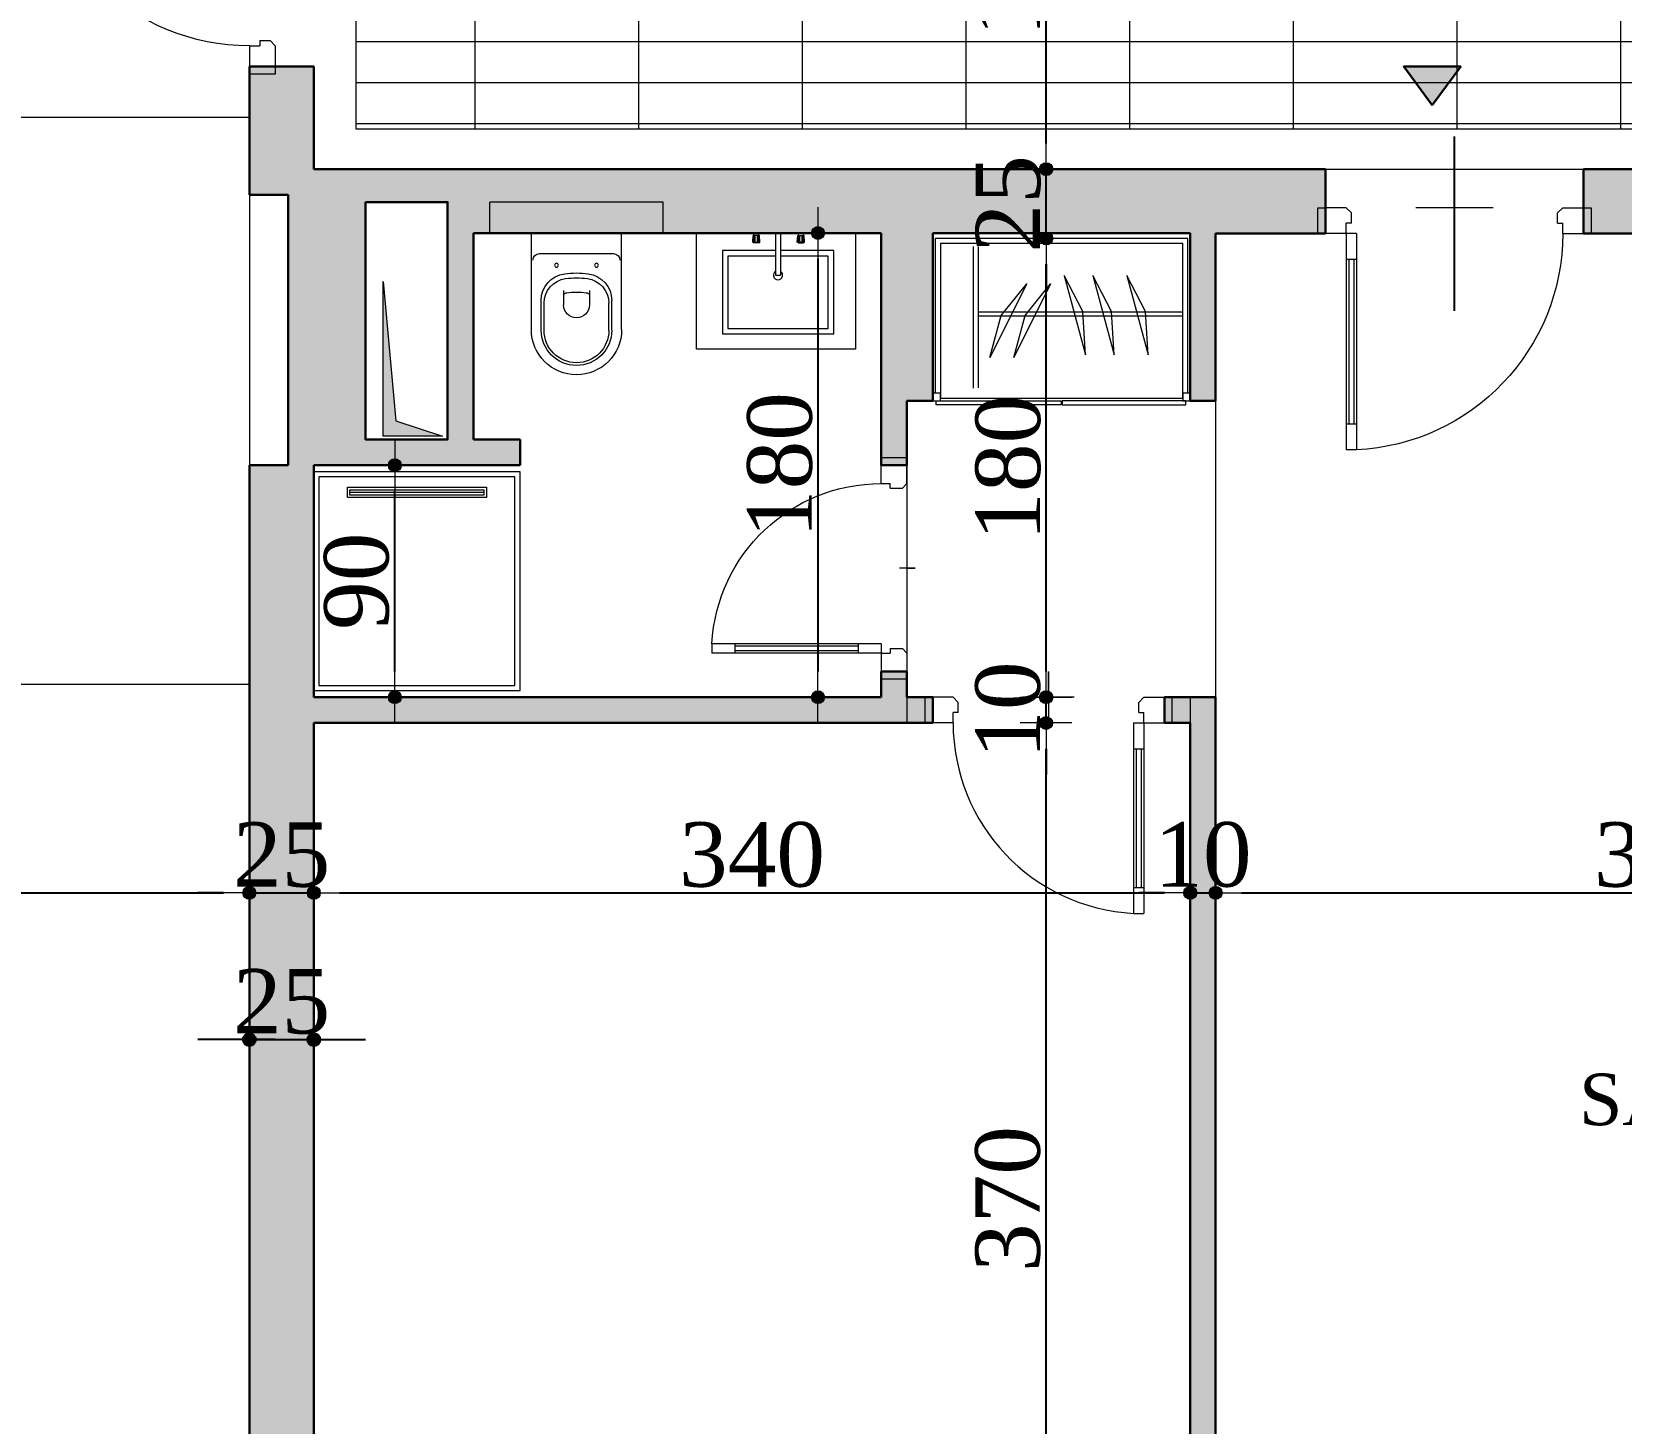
# Model space of a CAD drawing. Header units: metres. Extents: x 0 to 4415, y 1197 to 2590.
# Drawn here: x 1903.27 to 1909.43, y 1314.74 to 1320.14 of the extents above; entities that cross this region are included whole.
import ezdxf

# ---------------------------------------------------------------- set-up
doc = ezdxf.new("R2010")
doc.units = ezdxf.units.M
doc.linetypes.add('CACHE2', pattern=[4.7625, 3.175, -1.5875])
doc.linetypes.add('CONTINU', pattern=[0])
doc.layers.get('DEFPOINTS').update_dxf_attribs({"lineweight": 5})
for name, color, linetype, lineweight in [('00-cot-ext 2', 7, 'Continuous', 13), ('00-cote', 7, 'CONTINU', 20), ('00-Menuiserie', 152, 'CONTINU', 5), ('00-MUR', 7, 'Continuous', 30), ('00-texte', 7, 'Continuous', 13), ('caché', 20, 'CACHE2', 13), ('gris', 251, 'Continuous', 9), ('MENUISERIE', 152, 'Continuous', 13), ('P_SANI', 145, 'Continuous', 13), ('text apt', 244, 'Continuous', 30), ('vue', 7, 'Continuous', 5)]:
    doc.layers.add(name, color=color, linetype=linetype, lineweight=lineweight)
doc.layers.add('gaines', color=90, linetype='Continuous')
doc.styles.add('style1', font='romantic.ttf')
doc.styles.add('WALIDcotat', font='times.ttf')
doc.dimstyles.new('walid 100', dxfattribs={"dimscale": 0, "dimtxt": 0.25, "dimasz": 0.1, "dimexe": 1.25, "dimexo": 0.625, "dimgap": 0.02, "dimtad": 1, "dimdec": 0, "dimlfac": 100, "dimrnd": 5, "dimtxsty": 'WALIDcotat', "dimblk": 'COTE', "dimcen": 2.5, "dimse1": 1, "dimse2": 1, "dimclrd": 256, "dimclrt": 256, "dimadec": 0, "dimazin": 0, "dimtfac": 1, "dimtdec": 0, "dimtix": 1, "dimtmove": 2, "dimatfit": 3, "dimldrblk": 'COTE', "dimfxl": 1.25, "dimarcsym": 0})

# ---------------------------------------------------------------- blocks, each defined once
blk = doc.blocks.new('wc01')
for p, q in [((-0.3365, 0), (0.3365, 0)), ((0.3365, -0.12), (0.3365, 0)), ((-0.3365, -0.12), (-0.3365, 0)), ((-0.3365, -0.12), (0.3365, -0.12)), ((-0.175, -0.495), (-0.175, -0.12)), ((0.175, -0.495), (0.175, -0.12)), ((0.1434, -0.2), (-0.1434, -0.2)), ((-0.05, -0.3432), (-0.05, -0.3991)), ((0.05, -0.3432), (0.05, -0.3991)), ((-0.137, -0.497), (-0.137, -0.3821)), ((-0.1257, -0.4977), (-0.1257, -0.3923)), ((0.1257, -0.4977), (0.1257, -0.3923)), ((0.137, -0.497), (0.137, -0.3821))]:
    blk.add_line(p, q)
for centre in [(-0.0775, -0.245), (0.0775, -0.245)]:
    blk.add_circle(centre, 0.0075)
for centre, radius, start, end in [((-0.1434, -0.225), 0.025, 90.00005, 180.00005), ((0.1434, -0.225), 0.025, 0.00005, 90.00005), ((-0.032, -0.3821), 0.105, 97.50502, 180.00005), ((-0.0294, -0.3923), 0.0963, 97.50502, 180.00005), ((0, -0.625), 0.35, 90.00005, 97.50502), ((0, -0.6152), 0.3211, 90.00005, 97.50502), ((0, -0.625), 0.35, 82.49508, 90.00005), ((0, -0.6152), 0.3211, 82.49508, 90.00005), ((0.0294, -0.3923), 0.0963, 0.00005, 82.49508), ((0.032, -0.3821), 0.105, 0.00005, 82.49508), ((-0.035, -0.3715), 0.02, 97.8622, 138.59043), ((0, -0.625), 0.2759, 90.00005, 97.8622), ((0, -0.625), 0.2759, 82.1379, 90.00005), ((0.035, -0.3715), 0.02, 41.40967, 82.1379), ((0, -0.3991), 0.05, 180.00005, 270.00005), ((0, -0.3991), 0.05, 270.00005, 0.00005), ((0, -0.495), 0.175, 180.00005, 0.00005), ((0, -0.497), 0.137, 180.00005, 270.00005), ((0, -0.4977), 0.1257, 180.00005, 270.00005), ((0, -0.497), 0.137, 270.00005, 0.00005), ((0, -0.4977), 0.1257, 270.00005, 0.00005)]:
    blk.add_arc(centre, radius, start, end)
blk = doc.blocks.new('COTE')
at = {"ltscale": 0.05}
h = blk.add_hatch(color=256, dxfattribs=at)
edge = h.paths.add_edge_path()
edge.add_arc((0, 0), 0.25, 0, 360)
for p, q in [((0, -1), (0, 1)), ((1, 0), (-1, 0))]:
    blk.add_line(p, q)
blk.add_circle((0, 0), 0.25)
blk = doc.blocks.new('*D52')
at = {"lineweight": -2, "transparency": 16777216}
for p, q in [((1904.0123, 1316.2321), (1903.9123, 1316.2321)), ((1904.1123, 1316.2321), (1904.3623, 1316.2321)), ((1904.4623, 1316.2321), (1904.5623, 1316.2321))]:
    blk.add_line(p, q, dxfattribs=at)
at = {"layer": 'DEFPOINTS', "color": 0, "transparency": 16777216}
for p in [(1904.1123, 1317.6099), (1904.3623, 1316.2321), (1904.3623, 1313.7666)]:
    blk.add_point(p, dxfattribs=at)
at = {"lineweight": -2, "transparency": 16777216, "xscale": 0.1, "yscale": 0.1, "zscale": 0.1}
for p, rotation in [((1904.1123, 1316.2321), 359.9999999969646), ((1904.3623, 1316.2321), 179.9999999969646)]:
    blk.add_blockref('COTE', p, dxfattribs=dict(at, rotation=rotation))
at = {"transparency": 16777216, "insert": (1904.2373, 1316.3793), "char_height": 0.25, "attachment_point": 5, "rotation": 360, "style": 'WALIDcotat'}
blk.add_mtext('25', dxfattribs=at)
blk = doc.blocks.new('p100execu')
at = {"layer": 'DEFPOINTS'}
for p, q in [((0.53, 0), (0.53, 0.1)), ((0.53, 0.1), (0.53, -0.1)), ((0.38, 0), (0.68, 0))]:
    blk.add_line(p, q, dxfattribs=at)
at = {"layer": 'MENUISERIE'}
for p, q in [((0.11, 0), (0.03, 0)), ((0.13, -0.02), (0.11, 0)), ((0.93, -0.02), (0.95, 0)), ((0.95, 0), (1.03, 0)), ((0.11, -0.1), (0.11, -0.06)), ((0.13, -0.06), (0.11, -0.06)), ((0.13, -0.06), (0.13, -0.02)), ((0.93, -0.06), (0.93, -0.02)), ((0.93, -0.06), (0.95, -0.06)), ((0.95, -0.1), (0.95, -0.06)), ((0.11, -0.1), (0.03, -0.1)), ((0.91, -0.1), (1.03, -0.1)), ((0.91, -0.1), (0.91, -0.939)), ((0.95, -0.1), (0.95, -0.939)), ((0.91, -0.2), (0.95, -0.2)), ((0.92, -0.2), (0.92, -0.839)), ((0.94, -0.2), (0.94, -0.839)), ((0.91, -0.839), (0.95, -0.839)), ((0.91, -0.939), (0.95, -0.939))]:
    blk.add_line(p, q, dxfattribs=at)
for points in [[(0.03, -0.1), (0.03, 0), (0, 0), (0, -0.1)], [(1.06, -0.1), (1.06, 0), (1.03, 0), (1.03, -0.1)]]:
    blk.add_lwpolyline(points, close=True, dxfattribs=at)
blk.add_arc((0.95, -0.1), 0.84, 180, 267.2706, dxfattribs=at)
blk = doc.blocks.new('*D53')
at = {"layer": '00-cote', "lineweight": -2, "transparency": 16777216}
for p, q in [((1904.0123, 1316.2321), (1903.9123, 1316.2321)), ((1904.1123, 1316.2321), (1904.3623, 1316.2321)), ((1904.4623, 1316.2321), (1904.5623, 1316.2321))]:
    blk.add_line(p, q, dxfattribs=at)
at = {"layer": 'DEFPOINTS', "color": 0, "transparency": 16777216}
for p in [(1904.1123, 1317.6099), (1904.3623, 1316.2321), (1904.3623, 1313.7666)]:
    blk.add_point(p, dxfattribs=at)
at = {"layer": '00-cote', "lineweight": -2, "transparency": 16777216, "xscale": 0.1, "yscale": 0.1, "zscale": 0.1}
for p, rotation in [((1904.1123, 1316.2321), 359.9999999969646), ((1904.3623, 1316.2321), 179.9999999969646)]:
    blk.add_blockref('COTE', p, dxfattribs=dict(at, rotation=rotation))
at = {"layer": '00-cote', "transparency": 16777216, "insert": (1904.2373, 1316.3793), "char_height": 0.25, "attachment_point": 5, "rotation": 360, "style": 'WALIDcotat'}
blk.add_mtext('25', dxfattribs=at)
blk = doc.blocks.new('Lav. main 1')
at = {"ltscale": 3.5}
for p, q in [((-0.1365, 0.0871), (-0.1338, 0.1214)), ((-0.1365, 0.0871), (-0.13, 0.0824)), ((-0.1365, 0.0871), (-0.0975, 0.0871)), ((-0.1003, 0.1214), (-0.1338, 0.1214)), ((-0.13, 0.0871), (-0.13, 0.1357)), ((-0.1235, 0.0885), (-0.1235, 0.1214)), ((-0.1235, 0.0871), (-0.1235, 0.1214)), ((-0.1105, 0.0871), (-0.1105, 0.1214)), ((-0.104, 0.0871), (-0.104, 0.1357)), ((-0.104, 0.0824), (-0.0975, 0.0871)), ((-0.0975, 0.0871), (-0.1003, 0.1214)), ((-0.013, 0.1351), (-0.013, -0.091)), ((-0.013, 0.1351), (0.013, 0.1351)), ((0.013, 0.1351), (0.013, -0.091)), ((0.1039, 0.0871), (0.1066, 0.1214)), ((0.1429, 0.0871), (0.1039, 0.0871)), ((0.1104, 0.0824), (0.1039, 0.0871)), ((0.1066, 0.1214), (0.1402, 0.1214)), ((0.1104, 0.0871), (0.1104, 0.1357)), ((0.1169, 0.0871), (0.1169, 0.1214)), ((0.1299, 0.0885), (0.1299, 0.1214)), ((0.1299, 0.0871), (0.1299, 0.1214)), ((0.1364, 0.0871), (0.1364, 0.1357)), ((0.1429, 0.0871), (0.1364, 0.0824)), ((0.1429, 0.0871), (0.1402, 0.1214)), ((-0.104, 0.0824), (-0.13, 0.0824)), ((0.1104, 0.0824), (0.1364, 0.0824)), ((-0.013, -0.091), (0.013, -0.091))]:
    blk.add_line(p, q, dxfattribs=at)
for points in [[(-0.013, 0.0415), (-0.3, 0.0415), (-0.3, -0.4085), (0.3, -0.4085), (0.3, 0.0415), (0.013, 0.0415)], [(-0.013, 0.0115), (-0.27, 0.0115), (-0.27, -0.3785), (0.27, -0.3785), (0.27, 0.0115), (0.013, 0.0115)]]:
    blk.add_lwpolyline(points, dxfattribs=at)
blk.add_arc((0, -0.091), 0.0248, 121.57073, 58.42927, dxfattribs=at)
blk = doc.blocks.new('p80execu')
at = {"layer": '00-Menuiserie'}
for p, q in [((0.1011, 0), (0.03, 0)), ((0.1189, -0.0178), (0.1011, 0)), ((0.7411, -0.0178), (0.7589, 0)), ((0.7589, 0), (0.83, 0)), ((0.1189, -0.0644), (0.1189, -0.0178)), ((0.7411, -0.0644), (0.7411, -0.0178)), ((0.1367, -0.1), (0.03, -0.1)), ((0.1011, -0.1), (0.1011, -0.0644)), ((0.1189, -0.0644), (0.1011, -0.0644)), ((0.1011, -0.1), (0.1011, -0.7568)), ((0.1367, -0.1), (0.1367, -0.7568)), ((0.7411, -0.0644), (0.7589, -0.0644)), ((0.7589, -0.1), (0.7589, -0.0644)), ((0.7589, -0.1), (0.83, -0.1)), ((0.1367, -0.1889), (0.1011, -0.1889)), ((0.11, -0.1889), (0.11, -0.6679)), ((0.1278, -0.1889), (0.1278, -0.6679)), ((0.1367, -0.6679), (0.1011, -0.6679)), ((0.1367, -0.7568), (0.1011, -0.7568))]:
    blk.add_line(p, q, dxfattribs=at)
for points in [[(0.03, 0), (0, 0), (0, -0.1), (0.03, -0.1)], [(0.86, 0), (0.83, 0), (0.83, -0.1), (0.86, -0.1)]]:
    blk.add_lwpolyline(points, close=True, dxfattribs=at)
blk.add_arc((0.1011, -0.1), 0.6578, 273.09858, 360, dxfattribs=at)
at = {"layer": 'DEFPOINTS'}
for p, q in [((0.83, 0), (0.03, 0)), ((0.43, 0), (0.43, 0.0323)), ((0.43, 0.0323), (0.43, -0.0293))]:
    blk.add_line(p, q, dxfattribs=at)
blk = doc.blocks.new('p90execu')
at = {"layer": '00-Menuiserie'}
for p, q in [((0, 0.85), (0, 0.93)), ((0.1, 0.81), (0.1, 0.93)), ((0.02, 0.83), (0, 0.85)), ((0.06, 0.83), (0.02, 0.83)), ((0.1, 0.85), (0.06, 0.85)), ((0.06, 0.83), (0.06, 0.85)), ((0.1, 0.85), (0.8389, 0.85)), ((0.1, 0.81), (0.8389, 0.81)), ((0.2, 0.81), (0.2, 0.85)), ((0.2, 0.84), (0.7389, 0.84)), ((0.2, 0.82), (0.7389, 0.82)), ((0.7389, 0.81), (0.7389, 0.85)), ((0.8389, 0.81), (0.8389, 0.85)), ((0.02, 0.13), (0, 0.11)), ((0.06, 0.13), (0.02, 0.13)), ((0.06, 0.13), (0.06, 0.11)), ((0, 0.11), (0, 0.03)), ((0.1, 0.11), (0.06, 0.11)), ((0.1, 0.11), (0.1, 0.03))]:
    blk.add_line(p, q, dxfattribs=at)
for points in [[(0.1, 0.96), (0, 0.96), (0, 0.93), (0.1, 0.93)], [(0.1, 0.03), (0, 0.03), (0, 0), (0.1, 0)]]:
    blk.add_lwpolyline(points, close=True, dxfattribs=at)
blk.add_arc((0.1, 0.85), 0.74, 270, 356.90142, dxfattribs=at)
at = {"layer": 'DEFPOINTS'}
for p, q in [((0, 1.03), (0.1, 1.03)), ((0, 0.58), (0, 0.38)), ((0, 0.48), (-0.1, 0.48)), ((-0.1, 0.48), (0.1, 0.48)), ((0, -0.07), (0.1, -0.07))]:
    blk.add_line(p, q, dxfattribs=at)
blk = doc.blocks.new('A$C5FAD17AD')
at = {"layer": '00-Menuiserie'}
for p, q in [((0.7434, 0.0257), (0.7434, 0.5743)), ((0.7634, 0.025), (0.7634, 0.575)), ((0.0845, 0.4461), (0.0948, 0.2778)), ((0.1671, 0.1375), (0.0845, 0.4461)), ((0.2993, 0.1375), (0.2166, 0.4461)), ((0.2166, 0.4461), (0.227, 0.2778)), ((0.4106, 0.1375), (0.3279, 0.4461)), ((0.3279, 0.4461), (0.3382, 0.2778)), ((0.4627, 0.1705), (0.6057, 0.4562)), ((0.5552, 0.1705), (0.6982, 0.4562)), ((0.6057, 0.4562), (0.5617, 0.2934)), ((0.6982, 0.4562), (0.6543, 0.2934)), ((-0.05, 0.2958), (0.7434, 0.2958)), ((-0.05, 0.2806), (0.7434, 0.2806)), ((0.0948, 0.2778), (0.1671, 0.1375)), ((0.227, 0.2778), (0.2993, 0.1375)), ((0.3382, 0.2778), (0.4106, 0.1375)), ((0.5617, 0.2934), (0.4627, 0.1705)), ((0.6543, 0.2934), (0.5552, 0.1705)), ((0.7434, 0), (0.7434, 0.0007))]:
    blk.add_line(p, q, dxfattribs=at)
blk = doc.blocks.new('A$C55E652EC')
at = {"layer": 'MENUISERIE'}
for points in [[(-0.468, 0.5607), (-0.498, 0.5607), (-0.498, 0.5907), (-0.468, 0.5907)], [(-0.4845, 0.5907), (0, 0.5907), (0, 0.6057), (-0.4845, 0.6057)], [(-0.468, 0.5807), (0.472, 0.5807), (0.472, -0.0193), (-0.468, -0.0193)], [(0.484, 0.5907), (0.004, 0.5907), (0.004, 0.6057), (0.484, 0.6057)], [(0.502, 0.5607), (0.472, 0.5607), (0.472, 0.5907), (0.502, 0.5907)]]:
    blk.add_lwpolyline(points, close=True, dxfattribs=at)
blk.add_lwpolyline([(0.492, 0.5583), (0.492, 0.5583), (0.492, -0.0393), (-0.488, -0.0393), (-0.488, 0.5607)], dxfattribs=at)
at = {"layer": 'MENUISERIE', "xscale": -1}
blk.add_blockref('A$C5FAD17AD', (0.422, -0.0336), dxfattribs=at)
blk = doc.blocks.new('*D63')
at = {"layer": '00-cot-ext 2', "lineweight": -2, "transparency": 16777216}
blk.add_line((1906.3181, 1319.2621), (1906.3181, 1317.661), dxfattribs=at)
at = {"layer": 'DEFPOINTS', "color": 0, "transparency": 16777216}
for p in [(1906.5632, 1319.3621), (1906.3181, 1317.561), (1906.5632, 1317.561)]:
    blk.add_point(p, dxfattribs=at)
at = {"layer": '00-cot-ext 2', "lineweight": -2, "transparency": 16777216, "xscale": 0.1, "yscale": 0.1, "zscale": 0.1}
for p, rotation in [((1906.3181, 1319.3621), 90), ((1906.3181, 1317.561), 270)]:
    blk.add_blockref('COTE', p, dxfattribs=dict(at, rotation=rotation))
at = {"layer": '00-cot-ext 2', "transparency": 16777216, "insert": (1906.1709, 1318.4616), "char_height": 0.25, "attachment_point": 5, "rotation": 90, "style": 'WALIDcotat'}
blk.add_mtext('180', dxfattribs=at)
blk = doc.blocks.new('*D64')
at = {"layer": '00-cot-ext 2', "lineweight": -2, "transparency": 16777216}
blk.add_line((1904.6765, 1317.661), (1904.6765, 1318.361), dxfattribs=at)
at = {"layer": 'DEFPOINTS', "color": 0, "transparency": 16777216}
for p in [(1904.3623, 1318.461), (1904.6765, 1318.461), (1904.3623, 1317.561)]:
    blk.add_point(p, dxfattribs=at)
at = {"layer": '00-cot-ext 2', "lineweight": -2, "transparency": 16777216, "xscale": 0.1, "yscale": 0.1, "zscale": 0.1}
for p, rotation in [((1904.6765, 1318.461), 90), ((1904.6765, 1317.561), 270)]:
    blk.add_blockref('COTE', p, dxfattribs=dict(at, rotation=rotation))
at = {"layer": '00-cot-ext 2', "transparency": 16777216, "insert": (1904.529, 1318.011), "char_height": 0.25, "attachment_point": 5, "rotation": 90, "style": 'WALIDcotat'}
blk.add_mtext('90', dxfattribs=at)
blk = doc.blocks.new('*D329')
at = {"layer": '00-cote', "lineweight": -2, "ltscale": 0.1, "transparency": 16777216}
blk.add_line((1898.197, 1316.8018), (1904.0123, 1316.8018), dxfattribs=at)
at = {"layer": 'DEFPOINTS', "color": 0, "ltscale": 0.1, "transparency": 16777216}
for p in [(1898.097, 1317.6099), (1904.1123, 1317.6099), (1904.1123, 1316.8018)]:
    blk.add_point(p, dxfattribs=at)
at = {"layer": '00-cote', "lineweight": -2, "ltscale": 0.1, "transparency": 16777216, "xscale": 0.1, "yscale": 0.1, "zscale": 0.1, "rotation": 180}
blk.add_blockref('COTE', (1898.097, 1316.8018), dxfattribs=at)
at = {"layer": '00-cote', "lineweight": -2, "ltscale": 0.1, "transparency": 16777216, "xscale": 0.1, "yscale": 0.1, "zscale": 0.1}
blk.add_blockref('COTE', (1904.1123, 1316.8018), dxfattribs=at)
at = {"layer": '00-cote', "ltscale": 0.1, "transparency": 16777216, "insert": (1901.1047, 1316.949), "char_height": 0.25, "attachment_point": 5, "style": 'WALIDcotat'}
blk.add_mtext('600', dxfattribs=at)
blk = doc.blocks.new('*D330')
at = {"layer": '00-cote', "lineweight": -2, "ltscale": 0.1, "transparency": 16777216}
for p, q in [((1904.0123, 1316.8018), (1903.9123, 1316.8018)), ((1904.1123, 1316.8018), (1904.3623, 1316.8018)), ((1904.4623, 1316.8018), (1904.5623, 1316.8018))]:
    blk.add_line(p, q, dxfattribs=at)
at = {"layer": 'DEFPOINTS', "color": 0, "ltscale": 0.1, "transparency": 16777216}
for p in [(1904.1123, 1317.6099), (1904.3623, 1317.461), (1904.3623, 1316.8018)]:
    blk.add_point(p, dxfattribs=at)
at = {"layer": '00-cote', "lineweight": -2, "ltscale": 0.1, "transparency": 16777216, "xscale": 0.1, "yscale": 0.1, "zscale": 0.1}
blk.add_blockref('COTE', (1904.1123, 1316.8018), dxfattribs=at)
at = {"layer": '00-cote', "lineweight": -2, "ltscale": 0.1, "transparency": 16777216, "xscale": 0.1, "yscale": 0.1, "zscale": 0.1, "rotation": 180}
blk.add_blockref('COTE', (1904.3623, 1316.8018), dxfattribs=at)
at = {"layer": '00-cote', "ltscale": 0.1, "transparency": 16777216, "insert": (1904.2373, 1316.949), "char_height": 0.25, "attachment_point": 5, "style": 'WALIDcotat'}
blk.add_mtext('25', dxfattribs=at)
blk = doc.blocks.new('*D331')
at = {"layer": '00-cote', "lineweight": -2, "ltscale": 0.1, "transparency": 16777216}
blk.add_line((1904.4623, 1316.8018), (1907.6623, 1316.8018), dxfattribs=at)
at = {"layer": 'DEFPOINTS', "color": 0, "ltscale": 0.1, "transparency": 16777216}
for p in [(1904.3623, 1317.461), (1907.7623, 1317.461), (1907.7623, 1316.8018)]:
    blk.add_point(p, dxfattribs=at)
at = {"layer": '00-cote', "lineweight": -2, "ltscale": 0.1, "transparency": 16777216, "xscale": 0.1, "yscale": 0.1, "zscale": 0.1, "rotation": 180}
blk.add_blockref('COTE', (1904.3623, 1316.8018), dxfattribs=at)
at = {"layer": '00-cote', "lineweight": -2, "ltscale": 0.1, "transparency": 16777216, "xscale": 0.1, "yscale": 0.1, "zscale": 0.1}
blk.add_blockref('COTE', (1907.7623, 1316.8018), dxfattribs=at)
at = {"layer": '00-cote', "ltscale": 0.1, "transparency": 16777216, "insert": (1906.0623, 1316.949), "char_height": 0.25, "attachment_point": 5, "style": 'WALIDcotat'}
blk.add_mtext('340', dxfattribs=at)
blk = doc.blocks.new('*D332')
at = {"layer": '00-cote', "lineweight": -2, "ltscale": 0.1, "transparency": 16777216}
for p, q in [((1907.6623, 1316.8018), (1907.5623, 1316.8018)), ((1907.7623, 1316.8018), (1907.8608, 1316.8018)), ((1907.9608, 1316.8018), (1908.0608, 1316.8018))]:
    blk.add_line(p, q, dxfattribs=at)
at = {"layer": 'DEFPOINTS', "color": 0, "ltscale": 0.1, "transparency": 16777216}
for p in [(1907.8608, 1317.561), (1907.7623, 1317.461), (1907.8608, 1316.8018)]:
    blk.add_point(p, dxfattribs=at)
at = {"layer": '00-cote', "lineweight": -2, "ltscale": 0.1, "transparency": 16777216, "xscale": 0.1, "yscale": 0.1, "zscale": 0.1}
blk.add_blockref('COTE', (1907.7623, 1316.8018), dxfattribs=at)
at = {"layer": '00-cote', "lineweight": -2, "ltscale": 0.1, "transparency": 16777216, "xscale": 0.1, "yscale": 0.1, "zscale": 0.1, "rotation": 180}
blk.add_blockref('COTE', (1907.8608, 1316.8018), dxfattribs=at)
at = {"layer": '00-cote', "ltscale": 0.1, "transparency": 16777216, "insert": (1907.8116, 1316.949), "char_height": 0.25, "attachment_point": 5, "style": 'WALIDcotat'}
blk.add_mtext('10', dxfattribs=at)
blk = doc.blocks.new('*D333')
at = {"layer": '00-cote', "lineweight": -2, "ltscale": 0.1, "transparency": 16777216}
blk.add_line((1907.9608, 1316.8018), (1911.2623, 1316.8018), dxfattribs=at)
at = {"layer": 'DEFPOINTS', "color": 0, "ltscale": 0.1, "transparency": 16777216}
for p in [(1911.3623, 1317.8599), (1907.8608, 1317.561), (1911.3623, 1316.8018)]:
    blk.add_point(p, dxfattribs=at)
at = {"layer": '00-cote', "lineweight": -2, "ltscale": 0.1, "transparency": 16777216, "xscale": 0.1, "yscale": 0.1, "zscale": 0.1, "rotation": 180}
blk.add_blockref('COTE', (1907.8608, 1316.8018), dxfattribs=at)
at = {"layer": '00-cote', "lineweight": -2, "ltscale": 0.1, "transparency": 16777216, "xscale": 0.1, "yscale": 0.1, "zscale": 0.1}
blk.add_blockref('COTE', (1911.3623, 1316.8018), dxfattribs=at)
at = {"layer": '00-cote', "ltscale": 0.1, "transparency": 16777216, "insert": (1909.6116, 1316.949), "char_height": 0.25, "attachment_point": 5, "style": 'WALIDcotat'}
blk.add_mtext('350', dxfattribs=at)
blk = doc.blocks.new('*D391')
at = {"layer": '00-cote', "lineweight": -2, "ltscale": 0.1, "transparency": 16777216}
blk.add_line((1907.203, 1313.8666), (1907.203, 1317.361), dxfattribs=at)
at = {"layer": 'DEFPOINTS', "color": 0, "ltscale": 0.1, "transparency": 16777216}
for p in [(1906.7323, 1317.461), (1907.203, 1317.461), (1906.0507, 1313.7666)]:
    blk.add_point(p, dxfattribs=at)
at = {"layer": '00-cote', "lineweight": -2, "ltscale": 0.1, "transparency": 16777216, "xscale": 0.1, "yscale": 0.1, "zscale": 0.1}
for p, rotation in [((1907.203, 1317.461), 90), ((1907.203, 1313.7666), 270)]:
    blk.add_blockref('COTE', p, dxfattribs=dict(at, rotation=rotation))
at = {"layer": '00-cote', "ltscale": 0.1, "transparency": 16777216, "insert": (1907.0554, 1315.6138), "char_height": 0.25, "attachment_point": 5, "rotation": 90, "style": 'WALIDcotat'}
blk.add_mtext('370', dxfattribs=at)
blk = doc.blocks.new('*D392')
at = {"layer": '00-cote', "lineweight": -2, "ltscale": 0.1, "transparency": 16777216}
for p, q in [((1907.203, 1317.661), (1907.203, 1317.761)), ((1907.203, 1317.461), (1907.203, 1317.561)), ((1907.203, 1317.361), (1907.203, 1317.261))]:
    blk.add_line(p, q, dxfattribs=at)
at = {"layer": 'DEFPOINTS', "color": 0, "ltscale": 0.1, "transparency": 16777216}
for p in [(1906.6632, 1317.561), (1907.203, 1317.561), (1906.7323, 1317.461)]:
    blk.add_point(p, dxfattribs=at)
at = {"layer": '00-cote', "lineweight": -2, "ltscale": 0.1, "transparency": 16777216, "xscale": 0.1, "yscale": 0.1, "zscale": 0.1}
for p, rotation in [((1907.203, 1317.561), 270), ((1907.203, 1317.461), 90)]:
    blk.add_blockref('COTE', p, dxfattribs=dict(at, rotation=rotation))
at = {"layer": '00-cote', "ltscale": 0.1, "transparency": 16777216, "insert": (1907.0558, 1317.511), "char_height": 0.25, "attachment_point": 5, "rotation": 90, "style": 'WALIDcotat'}
blk.add_mtext('10', dxfattribs=at)
blk = doc.blocks.new('*D393')
at = {"layer": '00-cote', "lineweight": -2, "ltscale": 0.1, "transparency": 16777216}
blk.add_line((1907.2036, 1317.661), (1907.2036, 1319.241), dxfattribs=at)
at = {"layer": 'DEFPOINTS', "color": 0, "ltscale": 0.1, "transparency": 16777216}
for p in [(1906.7732, 1319.341), (1907.2036, 1319.341), (1906.6632, 1317.561)]:
    blk.add_point(p, dxfattribs=at)
at = {"layer": '00-cote', "lineweight": -2, "ltscale": 0.1, "transparency": 16777216, "xscale": 0.1, "yscale": 0.1, "zscale": 0.1}
for p, rotation in [((1907.2036, 1319.341), 90), ((1907.2036, 1317.561), 270)]:
    blk.add_blockref('COTE', p, dxfattribs=dict(at, rotation=rotation))
at = {"layer": '00-cote', "ltscale": 0.1, "transparency": 16777216, "insert": (1907.0565, 1318.451), "char_height": 0.25, "attachment_point": 5, "rotation": 90, "style": 'WALIDcotat'}
blk.add_mtext('180', dxfattribs=at)
blk = doc.blocks.new('*D394')
at = {"layer": '00-cote', "lineweight": -2, "ltscale": 0.1, "transparency": 16777216}
for p, q in [((1907.2036, 1319.7099), (1907.2036, 1319.8099)), ((1907.2036, 1319.341), (1907.2036, 1319.6099)), ((1907.2036, 1319.241), (1907.2036, 1319.141))]:
    blk.add_line(p, q, dxfattribs=at)
at = {"layer": 'DEFPOINTS', "color": 0, "ltscale": 0.1, "transparency": 16777216}
for p in [(1907.2036, 1319.6099), (1908.2875, 1319.6099), (1906.7732, 1319.341)]:
    blk.add_point(p, dxfattribs=at)
at = {"layer": '00-cote', "lineweight": -2, "ltscale": 0.1, "transparency": 16777216, "xscale": 0.1, "yscale": 0.1, "zscale": 0.1}
for p, rotation in [((1907.2036, 1319.6099), 270), ((1907.2036, 1319.341), 90)]:
    blk.add_blockref('COTE', p, dxfattribs=dict(at, rotation=rotation))
at = {"layer": '00-cote', "ltscale": 0.1, "transparency": 16777216, "insert": (1907.0565, 1319.4754), "char_height": 0.25, "attachment_point": 5, "rotation": 90, "style": 'WALIDcotat'}
blk.add_mtext('25', dxfattribs=at)
blk = doc.blocks.new('*D395')
at = {"layer": '00-cote', "lineweight": -2, "ltscale": 0.1, "transparency": 16777216}
blk.add_line((1907.203, 1319.7099), (1907.203, 1321.1072), dxfattribs=at)
at = {"layer": 'DEFPOINTS', "color": 0, "ltscale": 0.1, "transparency": 16777216}
for p in [(1907.203, 1321.2072), (1908.3123, 1321.2072), (1908.2875, 1319.6099)]:
    blk.add_point(p, dxfattribs=at)
at = {"layer": '00-cote', "lineweight": -2, "ltscale": 0.1, "transparency": 16777216, "xscale": 0.1, "yscale": 0.1, "zscale": 0.1}
for p, rotation in [((1907.203, 1321.2072), 90), ((1907.203, 1319.6099), 270)]:
    blk.add_blockref('COTE', p, dxfattribs=dict(at, rotation=rotation))
at = {"layer": '00-cote', "ltscale": 0.1, "transparency": 16777216, "insert": (1907.0558, 1320.4085), "char_height": 0.25, "attachment_point": 5, "rotation": 90, "style": 'WALIDcotat'}
blk.add_mtext('160', dxfattribs=at)

msp = doc.modelspace()

# ---------------------------------------------------------------- hatches: boundary and pattern name
at = {"layer": 'gris'}
h = msp.add_hatch(color=256, dxfattribs=at)
h.dxf.hatch_style = 1
h.paths.add_polyline_path([(1905.8641, 1326.0072), (1904.4641, 1326.0072), (1897.3123, 1326.0072), (1897.3123, 1323.996), (1897.6623, 1323.996), (1897.6623, 1325.6572), (1901.0641, 1325.6572), (1901.0641, 1324.9572), (1901.1641, 1324.9572), (1901.1641, 1325.5572), (1901.1641, 1325.6572), (1902.5623, 1325.6572), (1902.5623, 1323.2569), (1901.1641, 1323.2569), (1901.1641, 1324.1572), (1901.0641, 1324.1572), (1901.0641, 1323.0572), (1901.1641, 1323.0572), (1901.1641, 1323.1569), (1903.0632, 1323.1569), (1903.0632, 1323.2569), (1902.7623, 1323.2569), (1902.7623, 1325.6572), (1904.5623, 1325.6572), (1904.5623, 1323.2569), (1903.8601, 1323.2569), (1903.8601, 1323.1569), (1904.5641, 1323.1569), (1904.5641, 1323.1072), (1904.6641, 1323.1072), (1904.6641, 1325.6572), (1905.8641, 1325.6571)])
h.paths.add_polyline_path([(1897.6623, 1321.3072), (1899.4132, 1321.3072), (1901.0641, 1321.3072), (1901.0641, 1321.6572), (1901.2641, 1321.6572), (1901.2641, 1321.7572), (1901.1641, 1321.7572), (1901.1641, 1322.1572), (1901.0641, 1322.1572), (1901.0641, 1322.102), (1901.0641, 1322.0572), (1900.9641, 1322.0572), (1900.9641, 1321.4072), (1899.5132, 1321.4072), (1897.7623, 1321.4072), (1897.7623, 1322.0572), (1897.6623, 1322.0572), (1897.6623, 1322.596), (1897.3123, 1322.596), (1897.3123, 1320.0085), (1897.6623, 1320.0085)])
h.paths.add_polyline_path([(1897.6623, 1318.6085), (1897.1794, 1318.6085), (1897.1794, 1317.7099), (1897.1794, 1317.3599), (1897.747, 1317.3599), (1897.747, 1316.7008), (1897.747, 1316.3481), (1898.097, 1316.3481), (1898.097, 1317.6099), (1902.5262, 1317.6099), (1902.5262, 1317.8099), (1901.8762, 1317.8099), (1901.8762, 1319.8099), (1902.5262, 1319.8099), (1902.5262, 1320.2572), (1902.3641, 1320.2572), (1902.3641, 1321.1572), (1902.5262, 1321.1572), (1902.5262, 1321.7572), (1902.4262, 1321.7572), (1902.1641, 1321.7572), (1902.1641, 1321.6572), (1902.2641, 1321.6572), (1902.2641, 1320.3572), (1902.2641, 1320.2572), (1902.2641, 1320.2572), (1901.0641, 1320.2572), (1901.0641, 1320.0335), (1901.7762, 1320.0335), (1901.7762, 1317.8099), (1901.1141, 1317.8099), (1901.1141, 1317.7099), (1897.6623, 1317.7099)])
h.paths.add_polyline_path([(1900.0229, 1313.4794), (1898.097, 1313.4794), (1898.097, 1314.3481), (1897.747, 1314.3481), (1897.747, 1313.325), (1897.1817, 1313.325), (1897.1817, 1313.125), (1900.0229, 1313.125)])
h.paths.add_polyline_path([(1904.6507, 1313.7666), (1904.3623, 1313.7666), (1904.3623, 1317.461), (1906.6632, 1317.461), (1906.7632, 1317.461), (1906.7632, 1317.561), (1906.6632, 1317.561), (1906.6632, 1317.661), (1906.5632, 1317.661), (1906.5632, 1317.561), (1904.3623, 1317.561), (1904.3623, 1318.461), (1905.1623, 1318.461), (1905.1623, 1318.561), (1904.9812, 1318.561), (1904.9812, 1319.3621), (1906.5632, 1319.3621), (1906.5628, 1318.461), (1906.6628, 1318.461), (1906.6632, 1318.711), (1906.7632, 1318.711), (1906.7632, 1319.3621), (1907.7617, 1319.3621), (1907.7617, 1318.711), (1907.8608, 1318.711), (1907.8608, 1319.3599), (1908.2875, 1319.3599), (1908.2875, 1319.6099), (1904.3623, 1319.6099), (1904.3623, 1320.0085), (1904.1123, 1320.0085), (1904.1123, 1319.5099), (1904.2623, 1319.5099), (1904.2623, 1318.461), (1904.1123, 1318.461), (1904.1123, 1313.7666), (1903.5812, 1313.7666), (1903.5812, 1313.475), (1902.0229, 1313.475), (1902.0229, 1313.125), (1903.9312, 1313.125), (1903.9312, 1313.4166), (1904.6507, 1313.4166)])
h.paths.add_polyline_path([(1904.5623, 1318.561), (1904.5623, 1319.4821), (1904.8812, 1319.4821), (1904.8812, 1318.561)], flags=16)
h.paths.add_polyline_path([(1908.1123, 1314.234), (1908.6691, 1314.234), (1908.6691, 1314.584), (1907.8608, 1314.584), (1907.8608, 1317.561), (1907.7632, 1317.561), (1907.6623, 1317.561), (1907.6623, 1317.461), (1907.7623, 1317.461), (1907.7623, 1313.7666), (1906.0507, 1313.7666), (1906.0507, 1313.4166), (1908.1123, 1313.4166)])
h.paths.add_polyline_path([(1911.7123, 1315.484), (1912.4611, 1315.484), (1912.4611, 1315.834), (1911.3623, 1315.834), (1911.3623, 1314.584), (1910.6691, 1314.584), (1910.6691, 1314.234), (1911.7123, 1314.234)])
h.paths.add_polyline_path([(1907.7141, 1326.007), (1908.2124, 1326.007), (1908.2124, 1325.6572), (1908.2123, 1324.9573), (1907.9623, 1324.9573), (1907.9623, 1325.6572), (1907.2641, 1325.657), (1907.2641, 1326.0073)])
h.paths.add_polyline_path([(1914.4123, 1317.0599), (1914.4123, 1317.4099), (1914.3123, 1317.4099), (1914.3123, 1317.8599), (1914.1623, 1317.8599), (1914.1623, 1319.3599), (1914.3123, 1319.3599), (1914.3123, 1319.8099), (1914.1141, 1319.8099), (1914.1141, 1319.3099), (1913.1141, 1319.3099), (1913.1141, 1319.7599), (1913.0141, 1319.7599), (1913.0141, 1319.3099), (1912.0111, 1319.3099), (1912.0111, 1319.8193), (1911.4141, 1319.8193), (1911.4141, 1319.3121), (1910.6141, 1319.3121), (1910.6141, 1319.7693), (1910.5141, 1319.7693), (1910.5141, 1319.3121), (1909.9141, 1319.3121), (1909.9141, 1319.8193), (1909.7141, 1319.8193), (1909.7141, 1319.6099), (1909.2875, 1319.6099), (1909.2875, 1319.3599), (1909.7141, 1319.3599), (1909.7141, 1319.0599), (1914.0623, 1319.0599), (1914.0623, 1315.834), (1913.3611, 1315.834), (1913.3611, 1315.484), (1914.1623, 1315.484), (1914.1623, 1314.584), (1913.3611, 1314.584), (1913.3611, 1314.334), (1914.0623, 1314.334), (1914.0623, 1314.234), (1914.4123, 1314.234), (1914.4123, 1315.484), (1914.4123, 1315.8599)])
h.paths.add_polyline_path([(1911.9111, 1319.2099), (1911.5111, 1319.2099), (1911.5111, 1319.7099), (1911.9111, 1319.7099)], flags=16)
h.paths.add_polyline_path([(1916.9623, 1319.1305), (1916.9623, 1319.6696), (1916.7123, 1319.6696), (1916.7123, 1319.4696), (1916.7123, 1319.3196), (1916.7123, 1317.8599), (1916.7123, 1317.4099), (1916.6123, 1317.4099), (1916.6123, 1314.234), (1918.003, 1314.234), (1918.003, 1314.584), (1916.9623, 1314.5841)])
h = msp.add_hatch(dxfattribs=at)
h.set_pattern_fill('GRATE', color=256, scale=0.2)
h.set_pattern_definition([(0, (1918.32268, 1321.05717), (0, 0.15875), []), (90, (1918.3227, 1321.0572), (-0.635, 4e-17), [])])
h.paths.add_polyline_path([(1916.5923, 1321.0572), (1904.5254, 1321.0572), (1904.5254, 1319.7666), (1909.5641, 1319.7666), (1909.5641, 1319.9729), (1909.9141, 1319.9729), (1911.4141, 1319.9729), (1912.0114, 1319.9729), (1914.1144, 1319.9635), (1914.4623, 1319.9635), (1914.4629, 1319.9635), (1916.5929, 1319.9635)])
at = {"layer": 'P_SANI'}
h = msp.add_hatch(color=256, dxfattribs=at)
h.dxf.hatch_style = 1
h.paths.add_polyline_path([(1904.8612, 1318.5739), (1904.68, 1318.6339), (1904.6312, 1319.1739), (1904.6312, 1318.5739)])
at = {"layer": 'text apt'}
h = msp.add_hatch(color=256, dxfattribs=at)
h.dxf.hatch_style = 1
h.paths.add_polyline_path([(1908.7013, 1319.858), (1908.5906, 1320.0081), (1908.7013, 1320.0081), (1908.812, 1320.0081)])

# ---------------------------------------------------------------- linework, layer by layer
for p, q in [((1908.7875, 1319.0599), (1908.7875, 1319.7361)), ((1904.3623, 1317.561), (1904.3623, 1318.2099))]:
    msp.add_line(p, q)
at = {"layer": '00-MUR'}
for p, q in [((1904.1123, 1320.0085), (1904.3623, 1320.0085)), ((1904.1123, 1320.0085), (1904.3623, 1320.0085)), ((1904.1123, 1319.5099), (1904.1123, 1320.0085)), ((1904.3623, 1319.6099), (1904.3623, 1320.0085)), ((1904.3623, 1319.6099), (1908.2875, 1319.6099)), ((1908.2875, 1319.6099), (1907.8623, 1319.6099)), ((1908.2875, 1319.3599), (1908.2875, 1319.6099)), ((1909.2875, 1319.6099), (1909.7141, 1319.6099)), ((1909.2875, 1319.3599), (1909.2875, 1319.6099)), ((1904.1123, 1319.5099), (1904.2623, 1319.5099)), ((1904.2623, 1319.5099), (1904.2623, 1318.461)), ((1904.8812, 1319.3621), (1904.8812, 1318.6621)), ((1906.5632, 1319.3621), (1904.9812, 1319.3621)), ((1904.9812, 1319.3621), (1904.9812, 1318.561)), ((1906.5632, 1319.3621), (1906.5628, 1318.461)), ((1906.7632, 1319.3621), (1907.7617, 1319.3621)), ((1906.7632, 1318.711), (1906.7632, 1319.3621)), ((1907.7617, 1319.3621), (1907.7617, 1318.711)), ((1907.8608, 1319.3599), (1908.2875, 1319.3599)), ((1907.8608, 1319.3599), (1907.8608, 1318.711)), ((1909.2875, 1319.3599), (1909.7141, 1319.3599)), ((1906.6632, 1318.711), (1906.6628, 1318.461)), ((1906.6632, 1318.711), (1906.7632, 1318.711)), ((1907.7616, 1318.711), (1907.8616, 1318.711)), ((1905.1623, 1318.561), (1904.9812, 1318.561)), ((1905.1623, 1318.461), (1905.1623, 1318.561)), ((1904.1123, 1313.7666), (1904.1123, 1318.461)), ((1904.2623, 1318.461), (1904.1123, 1318.461)), ((1904.3623, 1317.561), (1904.3623, 1318.461)), ((1905.1623, 1318.461), (1904.3623, 1318.461)), ((1906.5628, 1318.461), (1906.6636, 1318.461)), ((1906.6611, 1317.661), (1906.5632, 1317.661)), ((1906.5632, 1317.661), (1906.5632, 1317.561)), ((1906.6632, 1317.661), (1906.6632, 1317.561)), ((1904.3623, 1317.561), (1906.5632, 1317.561)), ((1906.7632, 1317.561), (1906.6632, 1317.561)), ((1906.7632, 1317.461), (1906.7632, 1317.561)), ((1906.7632, 1317.461), (1906.7632, 1317.561)), ((1907.6623, 1317.461), (1907.6623, 1317.561)), ((1907.6623, 1317.461), (1907.6623, 1317.561)), ((1907.7608, 1317.561), (1907.8608, 1317.561)), ((1904.3623, 1317.461), (1904.3623, 1313.7666)), ((1904.3623, 1317.461), (1906.6632, 1317.461)), ((1906.6632, 1317.461), (1906.7632, 1317.461)), ((1906.6632, 1317.461), (1906.7632, 1317.461)), ((1907.7623, 1317.461), (1907.6623, 1317.461)), ((1907.7623, 1317.461), (1907.6623, 1317.461)), ((1907.7623, 1317.461), (1907.7623, 1313.7666))]:
    msp.add_line(p, q, dxfattribs=at)
for points in [[(1904.1123, 1319.5099), (1904.1123, 1320.0085)], [(1914.0623, 1319.0599), (1909.7141, 1319.0599), (1909.7141, 1319.3599), (1909.2875, 1319.3599)], [(1902.0229, 1313.475), (1903.5812, 1313.475), (1903.5812, 1313.7666), (1904.1123, 1313.7666), (1904.1123, 1318.461)], [(1907.8608, 1314.584), (1907.8608, 1317.561), (1907.7632, 1317.561), (1907.7632, 1317.561), (1907.6623, 1317.561)]]:
    msp.add_lwpolyline(points, dxfattribs=at)
msp.add_lwpolyline([(1904.5623, 1319.4821), (1904.8812, 1319.4821), (1904.8812, 1318.561), (1904.5623, 1318.561)], close=True, dxfattribs=at)
at = {"layer": 'caché', "linetype": 'CACHE2'}
for p, q in [((1904.1123, 1319.8099), (1902.5262, 1319.8099)), ((1908.2859, 1319.6099), (1909.2875, 1319.6099)), ((1907.8608, 1318.711), (1907.8608, 1317.561)), ((1904.1123, 1317.6099), (1902.5262, 1317.6099))]:
    msp.add_line(p, q, dxfattribs=at)
at = {"layer": 'gris'}
msp.add_lwpolyline([(1916.5934, 1321.0572), (1904.5254, 1321.0572), (1904.5254, 1319.7666), (1909.5641, 1319.7666), (1909.5641, 1319.9729), (1909.9141, 1319.9729), (1911.4141, 1319.9729), (1912.0114, 1319.9729), (1914.1144, 1319.9635), (1914.4623, 1319.9635), (1914.4623, 1319.9635), (1916.5934, 1319.9635)], close=True, dxfattribs=at)
at = {"layer": 'P_SANI'}
msp.add_line((1905.0223, 1318.3554), (1904.5023, 1318.3554), dxfattribs=at)
for points in [[(1905.8472, 1318.9116), (1905.8472, 1319.3621), (1906.4632, 1319.3621), (1906.4632, 1318.9116)], [(1904.68, 1318.6339), (1904.8612, 1318.5739), (1904.6312, 1318.5739), (1904.6312, 1319.1739)], [(1904.3623, 1317.5866), (1905.1623, 1317.5866), (1905.1623, 1318.4354), (1904.3623, 1318.4354)], [(1904.3823, 1317.6066), (1905.1423, 1317.6066), (1905.1423, 1318.4154), (1904.3823, 1318.4154)], [(1905.0323, 1318.3354), (1904.4923, 1318.3354), (1904.4923, 1318.3754), (1905.0323, 1318.3754)], [(1905.0223, 1318.3454), (1904.5023, 1318.3454), (1904.5023, 1318.3654), (1905.0223, 1318.3654)]]:
    msp.add_lwpolyline(points, close=True, dxfattribs=at)
at = {"layer": 'text apt'}
msp.add_lwpolyline([(1908.7013, 1319.858), (1908.812, 1320.0081), (1908.5906, 1320.0081), (1908.7013, 1319.858)], dxfattribs=at)
at = {"layer": 'vue'}
for p, q in [((1904.1123, 1319.5099), (1904.1123, 1318.461)), ((1904.2623, 1318.461), (1904.2623, 1318.826))]:
    msp.add_line(p, q, dxfattribs=at)

# ---------------------------------------------------------------- block references
at = {"layer": '00-MUR', "extrusion": (0, 0, -1), "zscale": -1, "rotation": 90}
msp.add_blockref('p80execu', (-1906.6632, 1317.631), dxfattribs=at)
at = {"layer": 'gaines', "xscale": -1, "rotation": 180}
msp.add_blockref('A$C55E652EC', (1907.2612, 1319.3017), dxfattribs=at)
at = {"layer": 'MENUISERIE', "xscale": -1, "rotation": 270}
msp.add_blockref('p100execu', (1904.2123, 1319.9785), dxfattribs=at)
at = {"layer": 'MENUISERIE', "xscale": -1}
msp.add_blockref('p100execu', (1909.3175, 1319.4599), dxfattribs=at)
at = {"layer": 'MENUISERIE', "rotation": 270.0000000101614}
msp.add_blockref('p90execu', (1906.7323, 1317.561), dxfattribs=at)
at = {"layer": 'P_SANI', "xscale": -1, "rotation": 0.0008785734499916487}
msp.add_blockref('wc01', (1905.3812, 1319.4821), dxfattribs=at)
at = {"layer": 'P_SANI', "xscale": 0.7199999999957729, "yscale": 0.7199999999957729, "zscale": 0.7199999999957729, "rotation": 0.001657719217861761}
msp.add_blockref('Lav. main 1', (1906.1632, 1319.2644), dxfattribs=at)

# ---------------------------------------------------------------- texts
at = {"layer": '00-texte', "insert": (1909.2708, 1315.8975), "char_height": 0.2, "width": 3.912949, "attachment_point": 7, "style": 'style1'}
msp.add_mtext('SALON ', dxfattribs=at)

# ---------------------------------------------------------------- dimensions: what is measured, and where the dimension line sits
dim = msp.add_linear_dim(base=(1904.3623, 1316.2321), p1=(1904.1123, 1317.6099), p2=(1904.3623, 1313.7666), angle=180, dimstyle='walid 100', override={"dimscale": 1, "dimfxl": 0})
dim.commit()
dim.dimension.update_dxf_attribs({"geometry": '*D52', "text_midpoint": (1904.2373, 1316.3793)})
at = {"layer": '00-cot-ext 2'}
for p1, p2, distance, picture, middle in [((1906.5632, 1319.3621), (1906.5632, 1317.561), -0.2451, '*D63', (1906.1709, 1318.4616)), ((1904.3623, 1317.561), (1904.3623, 1318.461), -0.3142, '*D64', (1904.529, 1318.011))]:
    dim = msp.add_aligned_dim(p1=p1, p2=p2, distance=distance, dimstyle='walid 100', override={"dimscale": 1, "dimfxl": 0}, dxfattribs=at)
    dim.commit()
    dim.dimension.update_dxf_attribs({"geometry": picture, "text_midpoint": middle})
at = {"layer": '00-cote', "ltscale": 0.1}
for base, p1, p2, angle, picture, middle in [((1907.203, 1321.2072), (1908.2875, 1319.6099), (1908.3123, 1321.2072), 270, '*D395', (1907.0558, 1320.4085)), ((1907.2036, 1319.6099), (1906.7732, 1319.341), (1908.2875, 1319.6099), 270, '*D394', (1907.0565, 1319.4754)), ((1907.2036, 1319.341), (1906.6632, 1317.561), (1906.7732, 1319.341), 270, '*D393', (1907.0565, 1318.451)), ((1911.3623, 1316.8018), (1907.8608, 1317.561), (1911.3623, 1317.8599), 180, '*D333', (1909.6116, 1316.949)), ((1907.203, 1317.561), (1906.7323, 1317.461), (1906.6632, 1317.561), 270, '*D392', (1907.0558, 1317.511)), ((1904.1123, 1316.8018), (1898.097, 1317.6099), (1904.1123, 1317.6099), 180, '*D329', (1901.1047, 1316.949)), ((1904.3623, 1316.8018), (1904.1123, 1317.6099), (1904.3623, 1317.461), 180, '*D330', (1904.2373, 1316.949)), ((1907.203, 1317.461), (1906.0507, 1313.7666), (1906.7323, 1317.461), 270, '*D391', (1907.0554, 1315.6138)), ((1907.8608, 1316.8018), (1907.7623, 1317.461), (1907.8608, 1317.561), 180, '*D332', (1907.8116, 1316.949)), ((1907.7623, 1316.8018), (1904.3623, 1317.461), (1907.7623, 1317.461), 180, '*D331', (1906.0623, 1316.949))]:
    dim = msp.add_linear_dim(base=base, p1=p1, p2=p2, angle=angle, dimstyle='walid 100', override={"dimscale": 1, "dimfxl": 0}, dxfattribs=at)
    dim.commit()
    dim.dimension.update_dxf_attribs({"geometry": picture, "text_midpoint": middle})
at = {"layer": '00-cote'}
dim = msp.add_linear_dim(base=(1904.3623, 1316.2321), p1=(1904.1123, 1317.6099), p2=(1904.3623, 1313.7666), angle=180, dimstyle='walid 100', override={"dimscale": 1, "dimfxl": 0}, dxfattribs=at)
dim.commit()
dim.dimension.update_dxf_attribs({"geometry": '*D53', "text_midpoint": (1904.2373, 1316.3793)})

doc.saveas('drawing.dxf')
